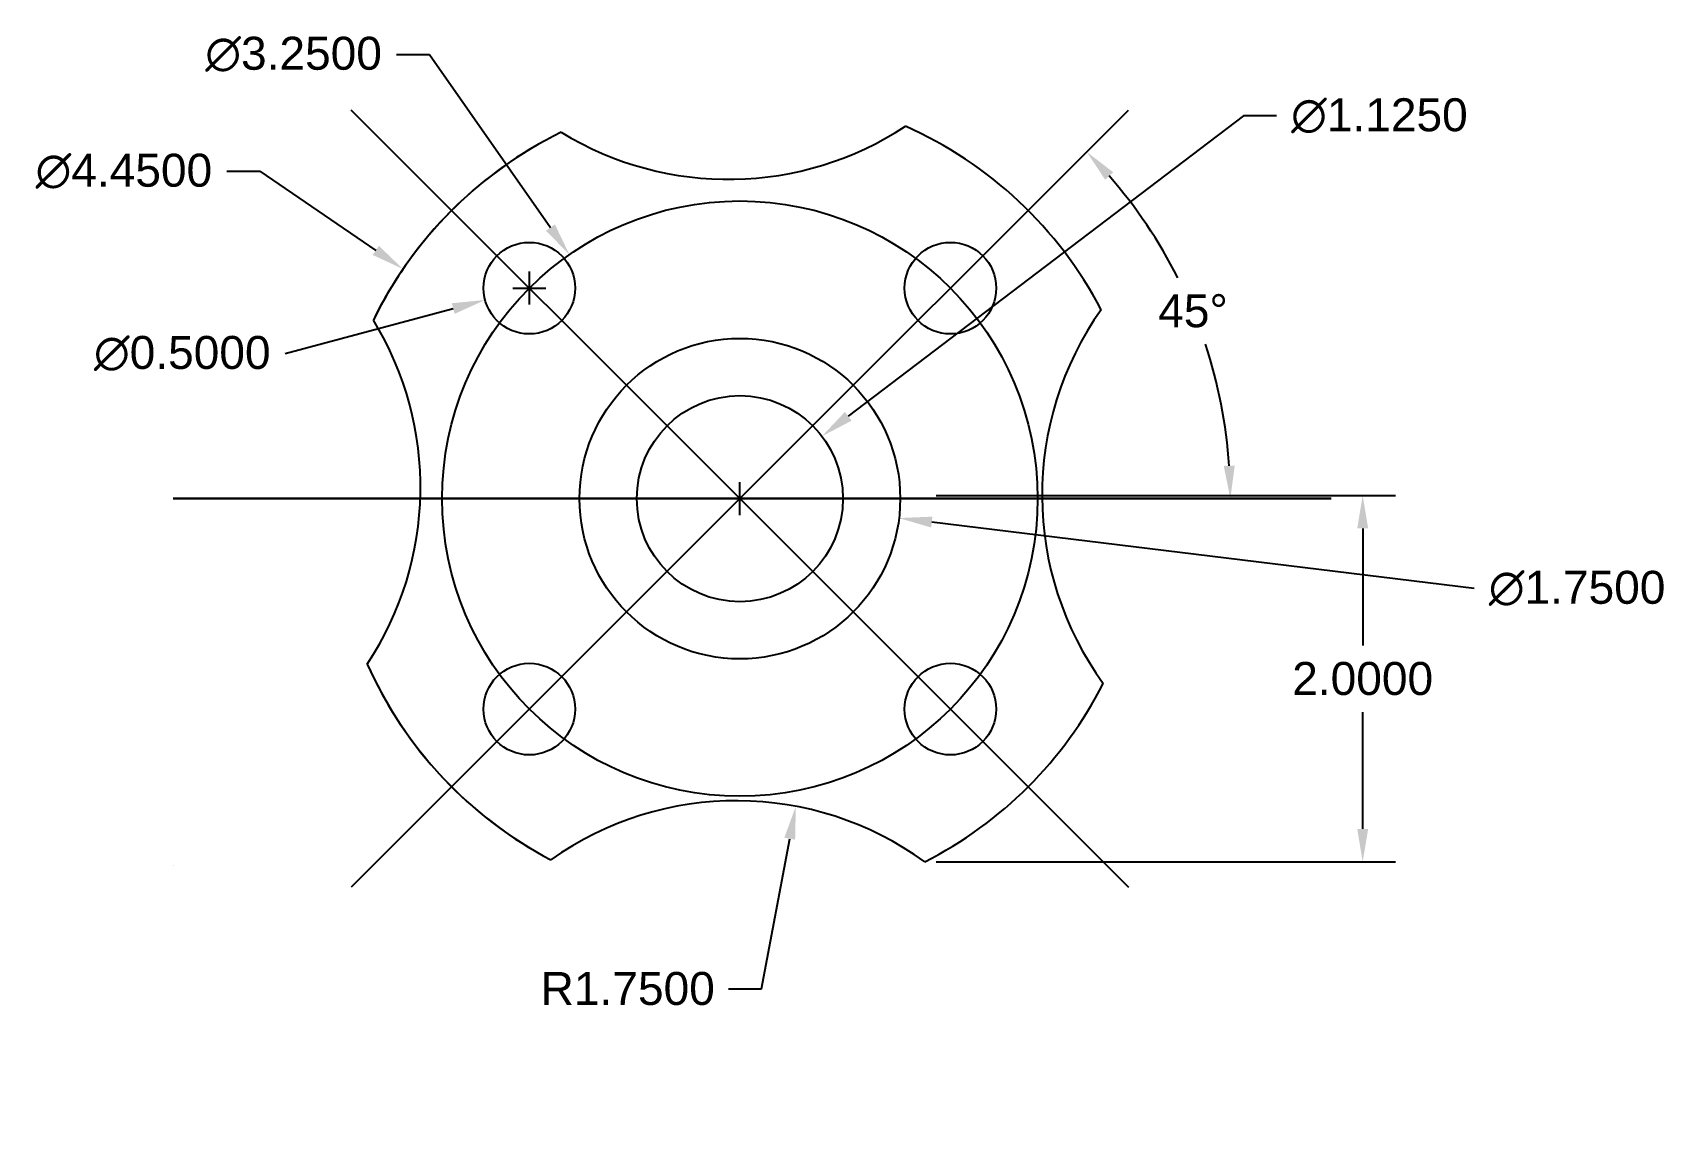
# Model space of a CAD drawing. Header units: inches. Extents: x 21.37 to 30.29, y 7.55 to 13.5.
import ezdxf

# ---------------------------------------------------------------- set-up
doc = ezdxf.new("R2010")
doc.units = ezdxf.units.IN
doc.header["$MEASUREMENT"] = 0
doc.styles.get("Standard").update_dxf_attribs({"font": 'arial.ttf'})
doc.dimstyles.get("Standard").update_dxf_attribs({"dimtxt": 0.18, "dimasz": 0.18, "dimexe": 0.18, "dimexo": 0.0625, "dimgap": 0.09, "dimtad": 0, "dimtih": 1, "dimtoh": 1, "dimdec": 4, "dimzin": 0, "dimdsep": 46, "dimtxsty": 'Standard', "dimcen": 0.09, "dimadec": 0, "dimazin": 0, "dimtfac": 1, "dimtdec": 4, "dimtofl": 0, "dimtmove": 0, "dimatfit": 3, "dimfxl": 1, "dimtolj": 1, "dimtzin": 0, "dimarcsym": 0})

# ---------------------------------------------------------------- blocks, each defined once
blk = doc.blocks.new('*D1')
at = {"color": 0, "lineweight": -2, "transparency": 16777216}
for start, end in [(26.77578, 41.14651), (3.85349, 18.35277)]:
    blk.add_arc((25.2249, 10.9521), 2.6768, start, end, dxfattribs=at)
at = {"color": 0, "transparency": 16777216}
for points in [[(27.2187, 12.693), (27.2626, 12.7339), (27.1177, 12.8449)], [(27.9257, 11.133), (27.8657, 11.131), (27.9018, 10.9521)]]:
    blk.add_solid(points, dxfattribs=at)
at = {"layer": 'Defpoints', "color": 0, "transparency": 16777216}
for p in [(27.3462, 13.0734), (27.8106, 11.6449), (25.2249, 10.9521), (25.2249, 10.9521), (28.4525, 10.9521)]:
    blk.add_point(p, dxfattribs=at)
at = {"color": 0, "transparency": 16777216, "insert": (27.698, 11.9765), "char_height": 0.18, "attachment_point": 5}
blk.add_mtext('\\A1;45°', dxfattribs=at)
blk = doc.blocks.new('*D2')
at = {"color": 0, "lineweight": -2, "transparency": 16777216}
for p, q in [((27.9742, 13.0417), (25.8161, 11.4014)), ((28.1542, 13.0417), (27.9742, 13.0417)), ((25.2249, 10.8621), (25.2249, 11.0421)), ((25.1349, 10.9521), (25.3149, 10.9521))]:
    blk.add_line(p, q, dxfattribs=at)
at = {"color": 0, "transparency": 16777216}
blk.add_solid([(25.7979, 11.4253), (25.8342, 11.3775), (25.6727, 11.2925)], dxfattribs=at)
at = {"layer": 'Defpoints', "color": 0, "transparency": 16777216}
for p in [(25.6727, 11.2925), (24.7771, 10.6117)]:
    blk.add_point(p, dxfattribs=at)
at = {"color": 0, "transparency": 16777216, "insert": (28.7154, 13.0417), "char_height": 0.18, "attachment_point": 5}
blk.add_mtext('\\A1;∅1.1250', dxfattribs=at)
blk = doc.blocks.new('*D3')
at = {"color": 0, "lineweight": -2, "transparency": 16777216}
for p, q in [((25.2249, 10.8621), (25.2249, 11.0421)), ((25.1349, 10.9521), (25.3149, 10.9521)), ((29.233, 10.4621), (26.2721, 10.8241))]:
    blk.add_line(p, q, dxfattribs=at)
at = {"color": 0, "transparency": 16777216}
blk.add_solid([(26.2758, 10.8539), (26.2685, 10.7943), (26.0935, 10.8459)], dxfattribs=at)
at = {"layer": 'Defpoints', "color": 0, "transparency": 16777216}
for p in [(24.3564, 11.0583), (26.0935, 10.8459)]:
    blk.add_point(p, dxfattribs=at)
at = {"color": 0, "transparency": 16777216, "insert": (29.7943, 10.4621), "char_height": 0.18, "attachment_point": 5}
blk.add_mtext('\\A1;∅1.7500', dxfattribs=at)
blk = doc.blocks.new('*D4')
at = {"color": 0, "lineweight": -2, "transparency": 16777216}
for p, q in [((26.2964, 10.9691), (28.804, 10.9691)), ((28.624, 10.7891), (28.624, 10.151)), ((28.624, 9.1491), (28.624, 9.7872)), ((26.2964, 8.9691), (28.804, 8.9691))]:
    blk.add_line(p, q, dxfattribs=at)
at = {"color": 0, "transparency": 16777216}
for points in [[(28.594, 10.7891), (28.654, 10.7891), (28.624, 10.9691)], [(28.594, 9.1491), (28.654, 9.1491), (28.624, 8.9691)]]:
    blk.add_solid(points, dxfattribs=at)
at = {"layer": 'Defpoints', "color": 0, "transparency": 16777216}
for p in [(26.2339, 10.9691), (28.624, 10.9691), (26.2339, 8.9691)]:
    blk.add_point(p, dxfattribs=at)
at = {"color": 0, "transparency": 16777216, "insert": (28.624, 9.9691), "char_height": 0.18, "attachment_point": 5}
blk.add_mtext('\\A1;2.0000', dxfattribs=at)
blk = doc.blocks.new('*D5')
at = {"color": 0, "lineweight": -2, "transparency": 16777216}
for p, q in [((25.3423, 8.2769), (25.4969, 9.0958)), ((25.1623, 8.2769), (25.3423, 8.2769))]:
    blk.add_line(p, q, dxfattribs=at)
at = {"color": 0, "transparency": 16777216}
blk.add_solid([(25.4674, 9.1013), (25.5264, 9.0902), (25.5303, 9.2726)], dxfattribs=at)
at = {"layer": 'Defpoints', "color": 0, "transparency": 16777216}
for p in [(25.5303, 9.2726), (25.2057, 7.553)]:
    blk.add_point(p, dxfattribs=at)
at = {"color": 0, "transparency": 16777216, "insert": (24.6129, 8.2769), "char_height": 0.18, "attachment_point": 5}
blk.add_mtext('\\A1;R1.7500', dxfattribs=at)
blk = doc.blocks.new('*D6')
at = {"color": 0, "lineweight": -2, "transparency": 16777216}
for p, q in [((24.0759, 12.0112), (24.0759, 12.1912)), ((23.9859, 12.1012), (24.1659, 12.1012)), ((22.743, 11.7442), (23.6605, 11.9899))]:
    blk.add_line(p, q, dxfattribs=at)
at = {"color": 0, "transparency": 16777216}
blk.add_solid([(23.6527, 12.0189), (23.6683, 11.9609), (23.8344, 12.0365)], dxfattribs=at)
at = {"layer": 'Defpoints', "color": 0, "transparency": 16777216}
for p in [(24.3174, 12.1658), (23.8344, 12.0365)]:
    blk.add_point(p, dxfattribs=at)
at = {"color": 0, "transparency": 16777216, "insert": (22.1817, 11.7442), "char_height": 0.18, "attachment_point": 5}
blk.add_mtext('\\A1;∅0.5000', dxfattribs=at)
blk = doc.blocks.new('*D7')
at = {"color": 0, "lineweight": -2, "transparency": 16777216}
for p, q in [((22.4243, 12.739), (22.6043, 12.739)), ((22.6043, 12.739), (23.2379, 12.307)), ((25.2249, 10.8621), (25.2249, 11.0421)), ((25.1349, 10.9521), (25.3149, 10.9521))]:
    blk.add_line(p, q, dxfattribs=at)
at = {"color": 0, "transparency": 16777216}
blk.add_solid([(23.2548, 12.3318), (23.221, 12.2822), (23.3866, 12.2056)], dxfattribs=at)
at = {"layer": 'Defpoints', "color": 0, "transparency": 16777216}
for p in [(23.3866, 12.2056), (27.0633, 9.6987)]:
    blk.add_point(p, dxfattribs=at)
at = {"color": 0, "transparency": 16777216, "insert": (21.863, 12.739), "char_height": 0.18, "attachment_point": 5}
blk.add_mtext('\\A1;∅4.4500', dxfattribs=at)
blk = doc.blocks.new('*D8')
at = {"color": 0, "lineweight": -2, "transparency": 16777216}
for p, q in [((23.3505, 13.3775), (23.5305, 13.3775)), ((23.5305, 13.3775), (24.1912, 12.4318)), ((25.2249, 10.8621), (25.2249, 11.0421)), ((25.1349, 10.9521), (25.3149, 10.9521))]:
    blk.add_line(p, q, dxfattribs=at)
at = {"color": 0, "transparency": 16777216}
blk.add_solid([(24.2158, 12.449), (24.1666, 12.4146), (24.2943, 12.2842)], dxfattribs=at)
at = {"layer": 'Defpoints', "color": 0, "transparency": 16777216}
for p in [(24.2943, 12.2842), (26.1556, 9.62)]:
    blk.add_point(p, dxfattribs=at)
at = {"color": 0, "transparency": 16777216, "insert": (22.7893, 13.3775), "char_height": 0.18, "attachment_point": 5}
blk.add_mtext('\\A1;∅3.2500', dxfattribs=at)

msp = doc.modelspace()

# ---------------------------------------------------------------- linework, layer by layer
for p, q in [((25.22492, 10.95211), (23.1036, 13.07343)), ((25.22492, 10.95211), (27.34624, 13.07343)), ((25.22492, 10.95211), (22.13185, 10.95211)), ((22.13185, 10.95211), (25.22492, 10.95211)), ((25.22492, 10.95211), (23.1036, 8.83079)), ((25.22492, 10.95211), (28.45247, 10.95211)), ((28.45247, 10.95211), (25.22492, 10.95211)), ((25.22492, 10.95211), (27.34624, 8.83079)), ((22.13185, 8.95211), (22.13185, 8.95211))]:
    msp.add_line(p, q)
for centre, radius in [((25.22492, 10.95211), 1.625), ((24.07587, 12.10116), 0.25), ((26.37397, 12.10116), 0.25), ((25.22492, 10.95211), 0.875), ((25.22492, 10.95211), 0.5625), ((24.07587, 9.80306), 0.25), ((26.37397, 9.80306), 0.25)]:
    msp.add_circle(centre, radius)
for centre, radius, start, end in [((25.22492, 10.95211), 2.225, 115.989234, 154.010766), ((25.16263, 14.44525), 1.75, 238.563719, 303.479391), ((25.22492, 10.95211), 2.225, 27.616371, 66.053876), ((25.22492, 10.95211), 2.225, 27.616371, 66.053876), ((25.22492, 10.95211), 2.225, 118.77274, 154.010766), ((28.62403, 10.97135), 1.75, 144.663675, 215.984972), ((21.73178, 11.0144), 1.75, 326.520609, 31.436281), ((25.22492, 10.95211), 2.225, 203.946124, 242.383629), ((25.22492, 10.95211), 2.225, 203.946124, 238.823425), ((25.22492, 10.95211), 2.225, 296.967724, 333.032276), ((25.22492, 10.95211), 2.225, 296.967724, 333.032276), ((25.20568, 7.55301), 1.75, 54.015028, 125.336325)]:
    msp.add_arc(centre, radius, start, end)

# ---------------------------------------------------------------- dimensions: what is measured, and where the dimension line sits
for p1, p2, picture, middle in [((26.15555, 9.61999), (24.29429, 12.28423), '*D8', (22.7893, 13.37747)), ((24.77709, 10.61174), (25.67275, 11.29249), '*D2', (28.71541, 13.04167)), ((27.06325, 9.69865), (23.38659, 12.20557), '*D7', (21.86303, 12.73899)), ((24.31736, 12.16584), (23.83438, 12.03648), '*D6', (22.74297, 11.74416)), ((24.35639, 11.0583), (26.09345, 10.84592), '*D3', (29.23302, 10.46207))]:
    dim = msp.add_diameter_dim_2p(p1=p1, p2=p2, dimstyle='Standard')
    dim.commit()
    dim.dimension.update_dxf_attribs({"geometry": picture, "text_midpoint": middle, "dimtype": 163})
dim = msp.add_angular_dim_2l(base=(27.81055, 11.64493), line1=((28.45247, 10.95211), (25.22492, 10.95211)), line2=((25.22492, 10.95211), (27.34624, 13.07343)), dimstyle='Standard')
dim.commit()
dim.dimension.update_dxf_attribs({"geometry": '*D1', "text_midpoint": (27.698, 11.9765)})
dim = msp.add_linear_dim(base=(28.62403, 10.96906), p1=(26.23393, 8.96906), p2=(26.23393, 10.96906), angle=90, dimstyle='Standard')
dim.commit()
dim.dimension.update_dxf_attribs({"geometry": '*D4', "text_midpoint": (28.62403, 9.96906)})
dim = msp.add_radius_dim(center=(25.20568, 7.55301), mpoint=(25.53029, 9.27264), dimstyle='Standard')
dim.commit()
dim.dimension.update_dxf_attribs({"geometry": '*D5', "text_midpoint": (24.61288, 8.27692), "dimtype": 164})

doc.saveas('drawing.dxf')
